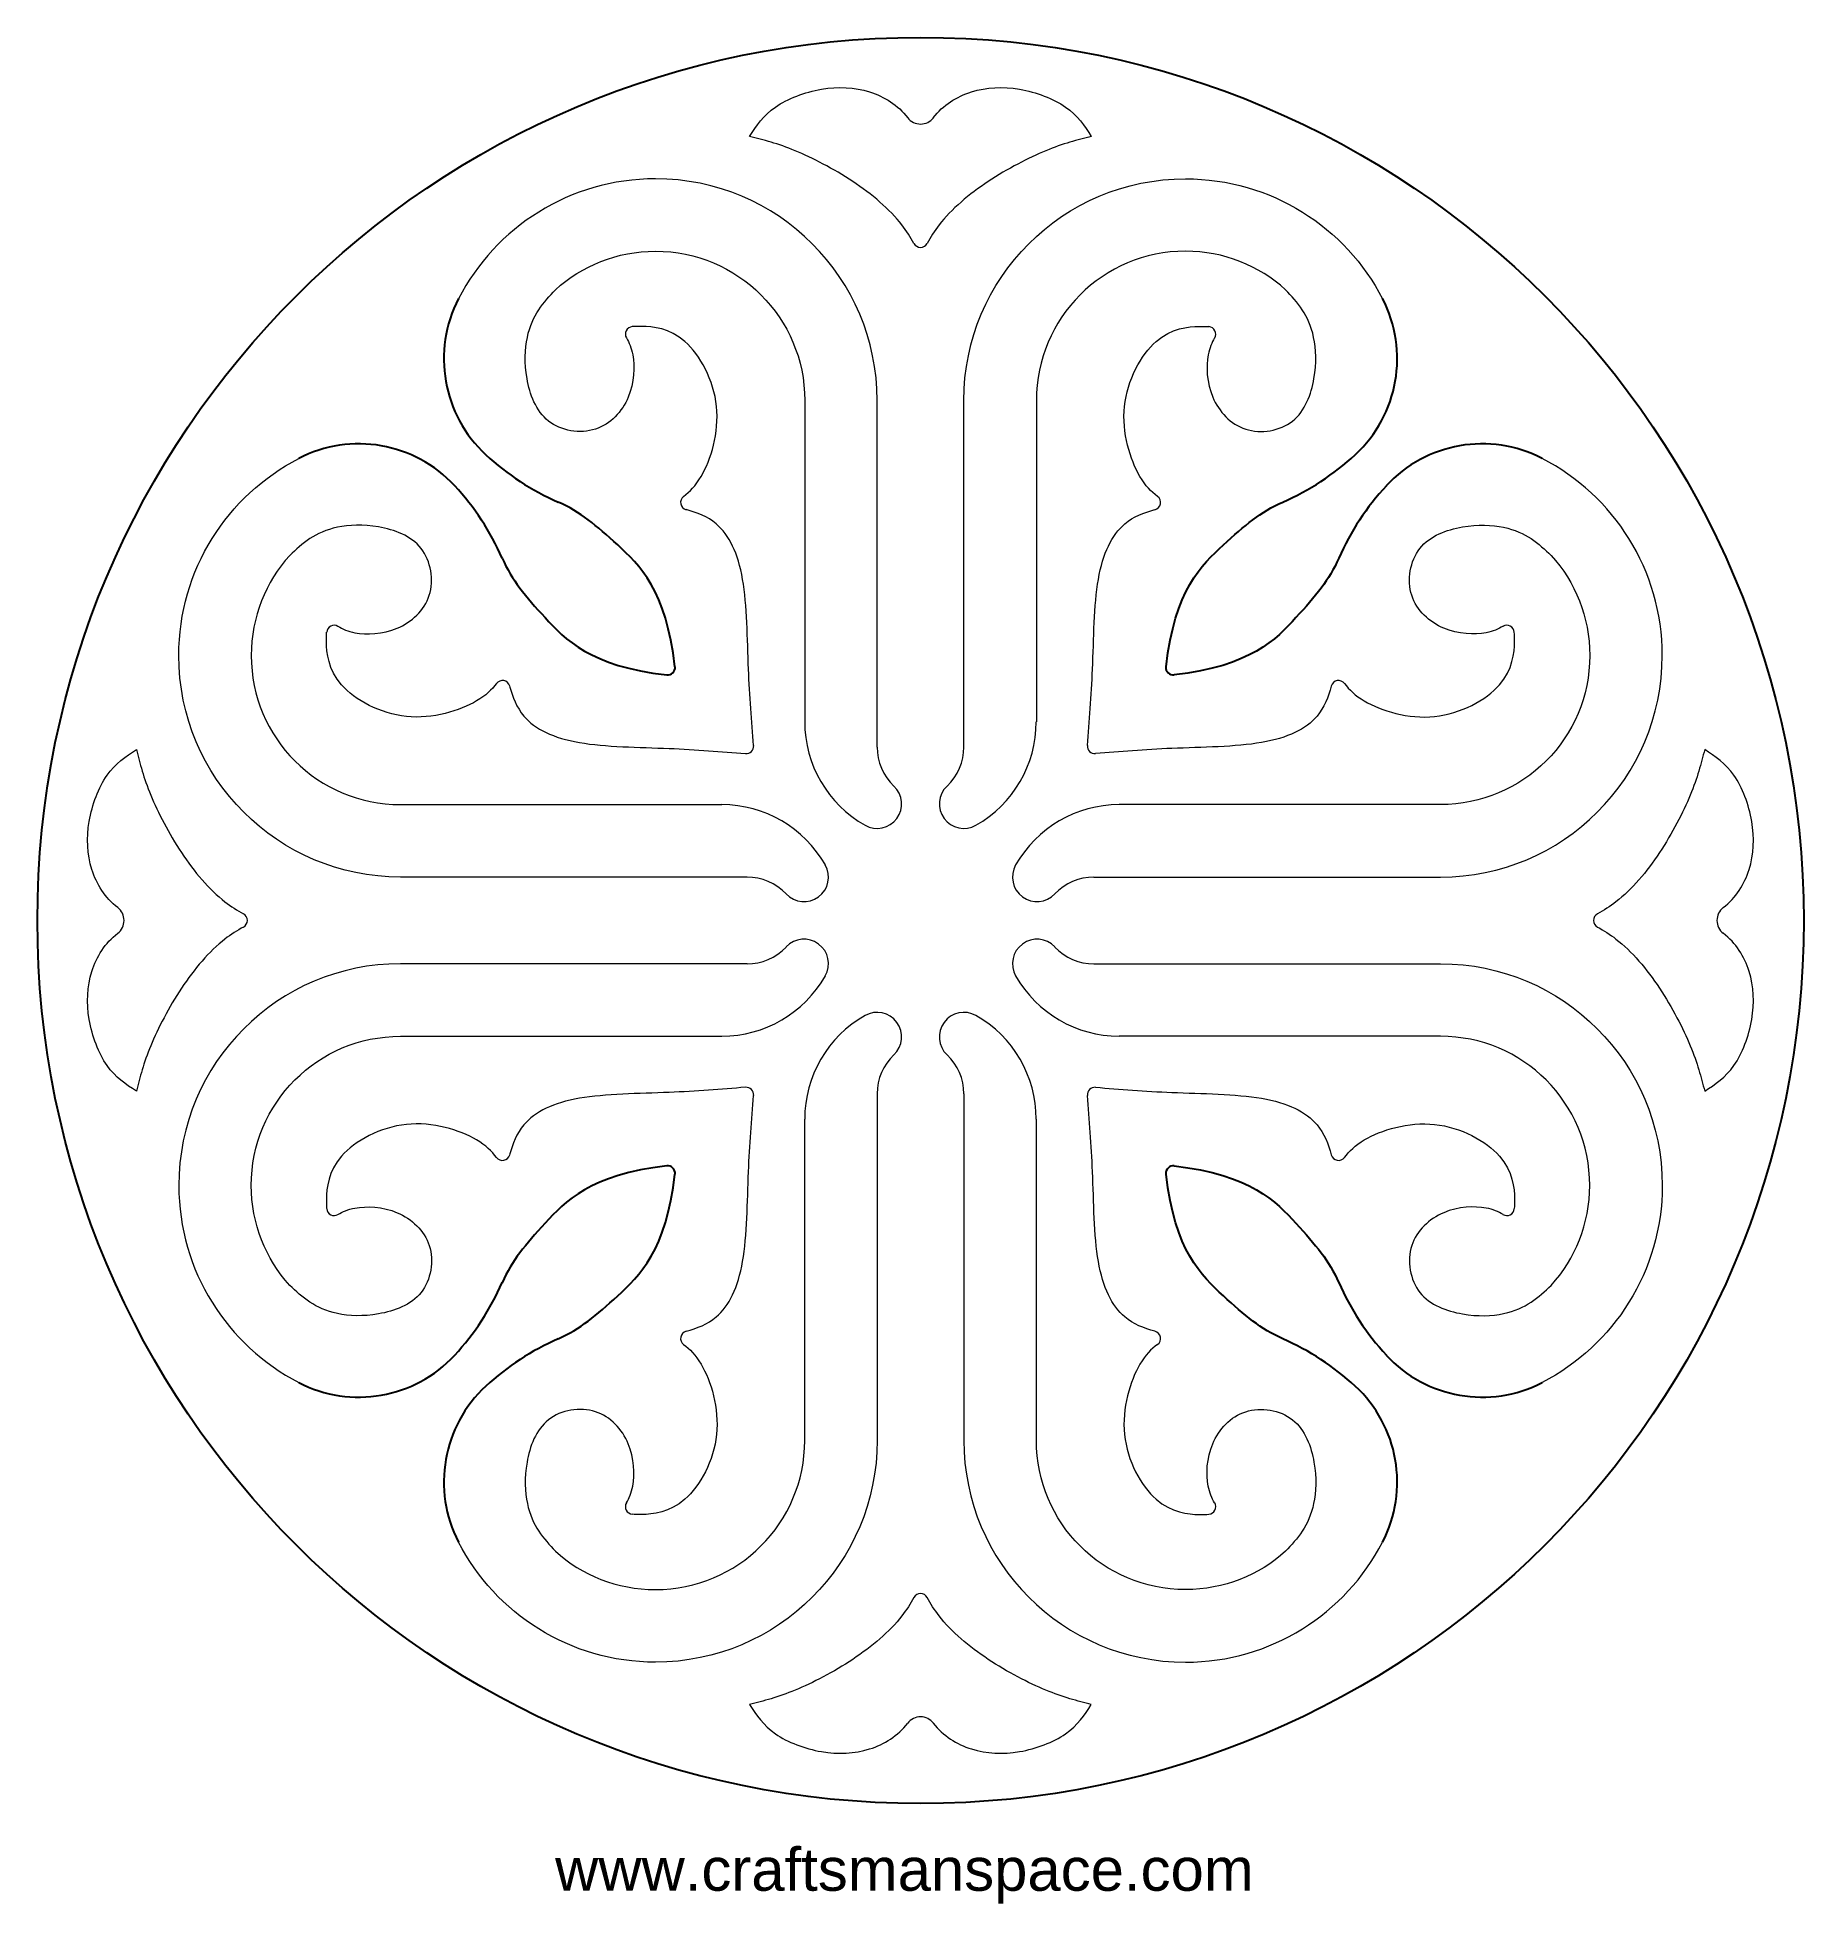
# Model space of a CAD drawing. Header units: millimetres. Extents: x -83 to 82, y 4 to 178.
import ezdxf

# ---------------------------------------------------------------- set-up
doc = ezdxf.new("R2010")
doc.units = ezdxf.units.MM
doc.header["$MEASUREMENT"] = 0
doc.layers.add('Default', color=5, linetype='Continuous')

msp = doc.modelspace()

# ---------------------------------------------------------------- linework, layer by layer
at = {"layer": 'Default', "lineweight": 20}
for p, q in [((-11.5, 143.83), (-11.5, 113.83)), ((10.12, 143.83), (10.12, 113.83)), ((-49.24, 106.09), (-19.24, 106.09)), ((47.85, 106.09), (17.85, 106.09)), ((-49.24, 84.47), (-19.24, 84.47)), ((47.85, 84.47), (17.85, 84.47)), ((-11.5, 46.74), (-11.5, 76.74)), ((10.12, 46.74), (10.12, 76.74))]:
    msp.add_line(p, q, dxfattribs=at)
at = {"layer": 'Default'}
msp.add_circle((-0.69, 95.28), 82.43, dxfattribs=at)
at = {"layer": 'Default', "lineweight": 20}
for centre, radius, start, end in [((-0.69, 171.12), 1.5, 217.1571, 322.8429), ((-0.69, 158.81), 0.7, 208.637, 331.363), ((-27.54, 150.01), 0.7, 94.5867, 210.6261), ((26.16, 150.01), 0.7, 329.3739, 85.4133), ((-22.39, 134.3), 0.7, 126.484, 255.1361), ((21.01, 134.3), 0.7, 284.8639, 53.516), ((-55.42, 122.13), 0.7, 59.3739, 175.4133), ((54.03, 122.13), 0.7, 4.5867, 120.6261), ((-39.71, 116.98), 0.7, 14.8639, 143.516), ((38.32, 116.98), 0.7, 36.484, 165.1361), ((-0.39, 113.83), 11.11, 180, 240.4502), ((-1, 113.83), 11.11, 299.5498, 0), ((-16.96, 111.55), 0.7, 265.1782, 4.8218), ((15.58, 111.55), 0.7, 175.1782, 274.8218), ((0.26, 111.47), 5, 180, 226.7245), ((-1.64, 111.47), 5, 313.2755, 0), ((-4.74, 106.16), 2.29, 240.4502, 46.7244), ((3.35, 106.16), 2.29, 133.2756, 299.5498), ((-19.24, 94.98), 11.11, 29.5498, 90), ((17.85, 94.98), 11.11, 90, 150.4502), ((-16.88, 94.33), 5, 43.2755, 90), ((-11.57, 99.33), 2.29, 223.2756, 29.5498), ((10.18, 99.33), 2.29, 150.4502, 316.7244), ((15.49, 94.33), 5, 90, 136.7245), ((-76.53, 95.28), 1.5, 307.1571, 52.8429), ((-64.22, 95.28), 0.7, 298.637, 61.363), ((62.83, 95.28), 0.7, 118.637, 241.363), ((75.14, 95.28), 1.5, 127.1571, 232.8429), ((-16.88, 96.23), 5, 270, 316.7245), ((-11.57, 91.24), 2.29, 330.4502, 136.7244), ((10.18, 91.24), 2.29, 43.2756, 209.5498), ((15.49, 96.23), 5, 223.2755, 270), ((-19.24, 95.59), 11.11, 270, 330.4502), ((17.85, 95.59), 11.11, 209.5498, 270), ((-0.39, 76.74), 11.11, 119.5498, 180), ((-4.74, 84.41), 2.29, 313.2756, 119.5498), ((3.35, 84.41), 2.29, 60.4502, 226.7244), ((-1, 76.74), 11.11, 0, 60.4502), ((0.26, 79.1), 5, 133.2755, 180), ((-1.64, 79.1), 5, 0, 46.7245), ((-16.96, 79.01), 0.7, 355.1782, 94.8218), ((15.58, 79.01), 0.7, 85.1782, 184.8218), ((-39.71, 73.58), 0.7, 216.484, 345.1361), ((38.32, 73.58), 0.7, 194.8639, 323.516), ((-55.42, 68.43), 0.7, 184.5867, 300.6261), ((54.03, 68.43), 0.7, 239.3739, 355.4133), ((-22.39, 56.26), 0.7, 104.8639, 233.516), ((21.01, 56.26), 0.7, 306.484, 75.1361), ((-27.54, 40.56), 0.7, 149.3739, 265.4133), ((26.16, 40.56), 0.7, 274.5867, 30.6261), ((-0.69, 31.76), 0.7, 28.637, 151.363), ((-0.69, 19.45), 1.5, 37.1571, 142.8429)]:
    msp.add_arc(centre, radius, start, end, dxfattribs=at)
at = {"layer": 'Default'}
for centre, radius, start, end in [((-32.97, 147.71), 12.21, 152.6415, 227.1824), ((31.59, 147.71), 12.21, 312.8176, 27.3585), ((-53.12, 127.56), 12.21, 42.8176, 117.3585), ((51.73, 127.56), 12.21, 62.6415, 137.1824), ((-24.77, 156.56), 24.27, 227.1824, 246.3553), ((23.38, 156.56), 24.27, 293.6447, 312.8176), ((-61.97, 119.36), 24.27, 23.6447, 42.8176), ((60.59, 119.36), 24.27, 137.1824, 156.3553), ((-24.3, 118.89), 0.7, 263.4909, 6.5091), ((22.91, 118.89), 0.7, 173.4909, 276.5091), ((-24.3, 71.68), 0.7, 353.4909, 96.5091), ((22.91, 71.68), 0.7, 83.4909, 186.5091), ((-61.97, 71.21), 24.27, 317.1824, 336.3553), ((60.59, 71.21), 24.27, 203.6447, 222.8176), ((-24.77, 34), 24.27, 113.6447, 132.8176), ((23.38, 34), 24.27, 47.1824, 66.3553), ((-53.12, 63), 12.21, 242.6415, 317.1824), ((51.73, 63), 12.21, 222.8176, 297.3585), ((-32.97, 42.86), 12.21, 132.8176, 207.3585), ((31.59, 42.86), 12.21, 332.6415, 47.1824)]:
    msp.add_arc(centre, radius, start, end, dxfattribs=at)
at = {"layer": 'Default', "lineweight": 20}
for points, knots in [([(-1.31, 158.47), (-1.63, 159.06), (-1.99, 159.64), (-2.43, 160.2), (-3.58, 161.69), (-5.23, 163.07), (-7.02, 164.26), (-8.82, 165.45), (-10.76, 166.46), (-12.39, 167.13), (-14.02, 167.8), (-15.33, 168.14), (-16.64, 168.47), (-16, 169.45), (-15.36, 170.42), (-14.24, 171.21), (-13.11, 172), (-11.5, 172.6), (-9.94, 172.87), (-8.38, 173.14), (-6.87, 173.07), (-5.44, 172.62), (-4.08, 172.18), (-2.79, 171.4), (-1.89, 170.21)], [-1.9375627, -1.9375627, -1.9375627, -1.9375627, -1.9, -1.9, -1.9, -1.8, -1.8, -1.8, -1.7, -1.7, -1.7, -1.6, -1.6, -1.6, -1.5, -1.5, -1.5, -1.4, -1.4, -1.4, -1.3, -1.3, -1.3, -1.2042242, -1.2042242, -1.2042242, -1.2042242]), ([(0.5, 170.21), (1.4, 171.4), (2.69, 172.18), (4.06, 172.62), (5.48, 173.07), (6.99, 173.14), (8.55, 172.87), (10.11, 172.6), (11.72, 172), (12.85, 171.21), (13.97, 170.42), (14.61, 169.45), (15.25, 168.47), (13.94, 168.14), (12.63, 167.8), (11, 167.13), (9.38, 166.46), (7.43, 165.45), (5.63, 164.26), (3.84, 163.07), (2.19, 161.69), (1.04, 160.2), (0.61, 159.64), (0.24, 159.06), (-0.08, 158.47)], [1.2042242, 1.2042242, 1.2042242, 1.2042242, 1.3, 1.3, 1.3, 1.4, 1.4, 1.4, 1.5, 1.5, 1.5, 1.6, 1.6, 1.6, 1.7, 1.7, 1.7, 1.8, 1.8, 1.8, 1.9, 1.9, 1.9, 1.9375627, 1.9375627, 1.9375627, 1.9375627]), ([(-4.74, 143.56), (-4.74, 143.65), (-4.74, 143.74), (-4.74, 143.83), (-4.74, 155.25), (-14, 164.51), (-33.43, 164.51), (-40.37, 159.97), (-43.81, 153.32)], [51.9351362, 51.9351362, 51.9351362, 51.9351362, 52.3351274, 52.3351274, 52.3351274, 52.5351303, 52.5351303, 52.6752254, 52.6752254, 52.6752254, 52.6752254]), ([(3.35, 143.56), (3.35, 143.65), (3.35, 143.74), (3.35, 143.83), (3.35, 155.25), (12.62, 164.51), (32.04, 164.51), (38.99, 159.97), (42.43, 153.32)], [51.9351362, 51.9351362, 51.9351362, 51.9351362, 52.3351274, 52.3351274, 52.3351274, 52.5351303, 52.5351303, 52.6752254, 52.6752254, 52.6752254, 52.6752254]), ([(-34.76, 154.16), (-32.29, 156.39), (-29.02, 157.75), (-25.43, 157.75), (-17.74, 157.75), (-11.5, 151.52), (-11.5, 143.83)], [26.967774, 26.967774, 26.967774, 26.967774, 27.634441, 27.634441, 27.634441, 27.967774, 27.967774, 27.967774, 27.967774]), ([(33.37, 154.16), (30.9, 156.39), (27.63, 157.75), (24.04, 157.75), (16.35, 157.75), (10.12, 151.52), (10.12, 143.83)], [26.967774, 26.967774, 26.967774, 26.967774, 27.634441, 27.634441, 27.634441, 27.967774, 27.967774, 27.967774, 27.967774]), ([(-28.15, 149.66), (-27.89, 149.22), (-27.67, 148.72), (-27.54, 148.08), (-27.34, 146.99), (-27.4, 145.48), (-27.97, 144.13), (-28.54, 142.78), (-29.62, 141.59), (-31.04, 141.14), (-32.47, 140.68), (-34.25, 140.97), (-35.42, 141.9), (-36.6, 142.83), (-37.17, 144.41), (-37.42, 145.86), (-37.68, 147.31), (-37.61, 148.64), (-37.39, 149.7), (-37.17, 150.77), (-36.79, 151.58), (-36.33, 152.28), (-35.86, 152.98), (-35.31, 153.57), (-34.76, 154.16)], [26.4906822, 26.4906822, 26.4906822, 26.4906822, 26.5233296, 26.5233296, 26.5233296, 26.5788852, 26.5788852, 26.5788852, 26.6344407, 26.6344407, 26.6344407, 26.6899963, 26.6899963, 26.6899963, 26.7455518, 26.7455518, 26.7455518, 26.8011074, 26.8011074, 26.8011074, 26.8566629, 26.8566629, 26.8566629, 26.9677741, 26.9677741, 26.9677741, 26.9677741]), ([(26.76, 149.66), (26.5, 149.22), (26.28, 148.72), (26.16, 148.08), (25.95, 146.99), (26.01, 145.48), (26.58, 144.13), (27.16, 142.78), (28.23, 141.59), (29.66, 141.14), (31.08, 140.68), (32.86, 140.97), (34.04, 141.9), (35.21, 142.83), (35.78, 144.41), (36.03, 145.86), (36.29, 147.31), (36.23, 148.64), (36, 149.7), (35.78, 150.77), (35.4, 151.58), (34.94, 152.28), (34.48, 152.98), (33.92, 153.57), (33.37, 154.16)], [26.4906822, 26.4906822, 26.4906822, 26.4906822, 26.5233296, 26.5233296, 26.5233296, 26.5788852, 26.5788852, 26.5788852, 26.6344407, 26.6344407, 26.6344407, 26.6899963, 26.6899963, 26.6899963, 26.7455518, 26.7455518, 26.7455518, 26.8011074, 26.8011074, 26.8011074, 26.8566629, 26.8566629, 26.8566629, 26.9677741, 26.9677741, 26.9677741, 26.9677741]), ([(-22.81, 134.87), (-22.24, 135.29), (-21.68, 135.85), (-21.18, 136.71), (-20.25, 138.27), (-19.48, 140.82), (-19.73, 143.27), (-19.99, 145.72), (-21.26, 148.07), (-22.69, 149.32), (-24.11, 150.57), (-25.69, 150.72), (-26.72, 150.73), (-27.07, 150.74), (-27.35, 150.73), (-27.6, 150.71)], [26.2150271, 26.2150271, 26.2150271, 26.2150271, 26.2455518, 26.2455518, 26.2455518, 26.3011074, 26.3011074, 26.3011074, 26.3566629, 26.3566629, 26.3566629, 26.4122185, 26.4122185, 26.4122185, 26.4308894, 26.4308894, 26.4308894, 26.4308894]), ([(21.42, 134.87), (20.85, 135.29), (20.3, 135.85), (19.79, 136.71), (18.87, 138.27), (18.09, 140.82), (18.35, 143.27), (18.6, 145.72), (19.87, 148.07), (21.3, 149.32), (22.73, 150.57), (24.3, 150.72), (25.33, 150.73), (25.68, 150.74), (25.97, 150.73), (26.21, 150.71)], [26.2150271, 26.2150271, 26.2150271, 26.2150271, 26.2455518, 26.2455518, 26.2455518, 26.3011074, 26.3011074, 26.3011074, 26.3566629, 26.3566629, 26.3566629, 26.4122185, 26.4122185, 26.4122185, 26.4308894, 26.4308894, 26.4308894, 26.4308894]), ([(-48.97, 99.33), (-49.06, 99.33), (-49.15, 99.33), (-49.24, 99.33), (-60.66, 99.33), (-69.92, 108.59), (-69.92, 128.02), (-65.38, 134.96), (-58.73, 138.4)], [51.9351362, 51.9351362, 51.9351362, 51.9351362, 52.3351274, 52.3351274, 52.3351274, 52.5351303, 52.5351303, 52.6752254, 52.6752254, 52.6752254, 52.6752254]), ([(47.58, 99.33), (47.67, 99.33), (47.76, 99.33), (47.85, 99.33), (59.27, 99.33), (68.54, 108.59), (68.54, 128.02), (63.99, 134.96), (57.34, 138.4)], [51.9351362, 51.9351362, 51.9351362, 51.9351362, 52.3351274, 52.3351274, 52.3351274, 52.5351303, 52.5351303, 52.6752254, 52.6752254, 52.6752254, 52.6752254]), ([(-16.27, 111.61), (-16.46, 113.89), (-16.64, 116.2), (-16.75, 118.74), (-16.86, 121.57), (-16.88, 124.69), (-17.3, 127.12), (-17.72, 129.54), (-18.54, 131.27), (-19.77, 132.3), (-20.57, 132.98), (-21.54, 133.35), (-22.57, 133.63)], [25.9735799, 25.9735799, 25.9735799, 25.9735799, 26.0233296, 26.0233296, 26.0233296, 26.0788852, 26.0788852, 26.0788852, 26.1344407, 26.1344407, 26.1344407, 26.1707552, 26.1707552, 26.1707552, 26.1707552]), ([(14.88, 111.61), (15.07, 113.89), (15.26, 116.2), (15.36, 118.74), (15.48, 121.57), (15.49, 124.69), (15.91, 127.12), (16.33, 129.54), (17.15, 131.27), (18.38, 132.3), (19.18, 132.98), (20.15, 133.35), (21.19, 133.63)], [25.9735799, 25.9735799, 25.9735799, 25.9735799, 26.0233296, 26.0233296, 26.0233296, 26.0788852, 26.0788852, 26.0788852, 26.1344407, 26.1344407, 26.1344407, 26.1707552, 26.1707552, 26.1707552, 26.1707552]), ([(-55.07, 122.74), (-54.63, 122.48), (-54.13, 122.26), (-53.49, 122.13), (-52.4, 121.92), (-50.89, 121.99), (-49.54, 122.56), (-48.19, 123.13), (-47, 124.21), (-46.55, 125.63), (-46.09, 127.06), (-46.38, 128.84), (-47.31, 130.01), (-48.24, 131.19), (-49.82, 131.76), (-51.27, 132.01), (-52.72, 132.27), (-54.05, 132.2), (-55.11, 131.98), (-56.18, 131.76), (-56.99, 131.38), (-57.69, 130.92), (-58.39, 130.45), (-58.98, 129.9), (-59.57, 129.35)], [26.4906822, 26.4906822, 26.4906822, 26.4906822, 26.5233296, 26.5233296, 26.5233296, 26.5788852, 26.5788852, 26.5788852, 26.6344407, 26.6344407, 26.6344407, 26.6899963, 26.6899963, 26.6899963, 26.7455518, 26.7455518, 26.7455518, 26.8011074, 26.8011074, 26.8011074, 26.8566629, 26.8566629, 26.8566629, 26.9677741, 26.9677741, 26.9677741, 26.9677741]), ([(53.68, 122.74), (53.24, 122.48), (52.75, 122.26), (52.1, 122.13), (51.01, 121.92), (49.5, 121.99), (48.15, 122.56), (46.8, 123.13), (45.61, 124.21), (45.16, 125.63), (44.7, 127.06), (44.99, 128.84), (45.92, 130.01), (46.85, 131.19), (48.43, 131.76), (49.88, 132.01), (51.33, 132.27), (52.66, 132.2), (53.73, 131.98), (54.79, 131.76), (55.6, 131.38), (56.3, 130.92), (57, 130.45), (57.59, 129.9), (58.18, 129.35)], [26.4906822, 26.4906822, 26.4906822, 26.4906822, 26.5233296, 26.5233296, 26.5233296, 26.5788852, 26.5788852, 26.5788852, 26.6344407, 26.6344407, 26.6344407, 26.6899963, 26.6899963, 26.6899963, 26.7455518, 26.7455518, 26.7455518, 26.8011074, 26.8011074, 26.8011074, 26.8566629, 26.8566629, 26.8566629, 26.9677741, 26.9677741, 26.9677741, 26.9677741]), ([(-59.57, 129.35), (-61.8, 126.88), (-63.16, 123.61), (-63.16, 120.02), (-63.16, 112.33), (-56.93, 106.09), (-49.24, 106.09)], [26.967774, 26.967774, 26.967774, 26.967774, 27.634441, 27.634441, 27.634441, 27.967774, 27.967774, 27.967774, 27.967774]), ([(58.18, 129.35), (60.42, 126.88), (61.77, 123.61), (61.77, 120.02), (61.77, 112.33), (55.54, 106.09), (47.85, 106.09)], [26.967774, 26.967774, 26.967774, 26.967774, 27.634441, 27.634441, 27.634441, 27.967774, 27.967774, 27.967774, 27.967774]), ([(-40.28, 117.4), (-40.7, 116.83), (-41.26, 116.27), (-42.12, 115.77), (-43.68, 114.84), (-46.23, 114.07), (-48.68, 114.32), (-51.13, 114.58), (-53.48, 115.85), (-54.73, 117.28), (-55.98, 118.7), (-56.13, 120.28), (-56.14, 121.31), (-56.15, 121.66), (-56.14, 121.94), (-56.12, 122.19)], [26.2150271, 26.2150271, 26.2150271, 26.2150271, 26.2455518, 26.2455518, 26.2455518, 26.3011074, 26.3011074, 26.3011074, 26.3566629, 26.3566629, 26.3566629, 26.4122185, 26.4122185, 26.4122185, 26.4308894, 26.4308894, 26.4308894, 26.4308894]), ([(38.89, 117.4), (39.31, 116.83), (39.87, 116.27), (40.73, 115.77), (42.29, 114.84), (44.84, 114.07), (47.29, 114.32), (49.74, 114.58), (52.09, 115.85), (53.34, 117.28), (54.59, 118.7), (54.74, 120.28), (54.76, 121.31), (54.76, 121.66), (54.75, 121.94), (54.73, 122.19)], [26.2150271, 26.2150271, 26.2150271, 26.2150271, 26.2455518, 26.2455518, 26.2455518, 26.3011074, 26.3011074, 26.3011074, 26.3566629, 26.3566629, 26.3566629, 26.4122185, 26.4122185, 26.4122185, 26.4308894, 26.4308894, 26.4308894, 26.4308894]), ([(-39.04, 117.16), (-38.76, 116.13), (-38.39, 115.16), (-37.71, 114.36), (-36.68, 113.13), (-34.95, 112.31), (-32.53, 111.89), (-30.1, 111.47), (-26.98, 111.45), (-24.15, 111.34), (-21.61, 111.23), (-19.3, 111.05), (-17.02, 110.86)], [-26.1707552, -26.1707552, -26.1707552, -26.1707552, -26.1344407, -26.1344407, -26.1344407, -26.0788852, -26.0788852, -26.0788852, -26.0233296, -26.0233296, -26.0233296, -25.9735799, -25.9735799, -25.9735799, -25.9735799]), ([(37.65, 117.16), (37.37, 116.13), (37, 115.16), (36.32, 114.36), (35.29, 113.13), (33.56, 112.31), (31.14, 111.89), (28.71, 111.47), (25.59, 111.45), (22.76, 111.34), (20.22, 111.23), (17.92, 111.05), (15.64, 110.86)], [-26.1707552, -26.1707552, -26.1707552, -26.1707552, -26.1344407, -26.1344407, -26.1344407, -26.0788852, -26.0788852, -26.0788852, -26.0233296, -26.0233296, -26.0233296, -25.9735799, -25.9735799, -25.9735799, -25.9735799]), ([(-75.62, 96.48), (-76.81, 97.38), (-77.59, 98.67), (-78.03, 100.03), (-78.48, 101.46), (-78.55, 102.97), (-78.28, 104.53), (-78.01, 106.09), (-77.41, 107.7), (-76.62, 108.83), (-75.83, 109.95), (-74.86, 110.59), (-73.88, 111.23), (-73.55, 109.92), (-73.21, 108.61), (-72.54, 106.98), (-71.87, 105.35), (-70.86, 103.41), (-69.67, 101.61), (-68.48, 99.82), (-67.1, 98.17), (-65.61, 97.02), (-65.05, 96.58), (-64.47, 96.22), (-63.88, 95.9)], [1.2042242, 1.2042242, 1.2042242, 1.2042242, 1.3, 1.3, 1.3, 1.4, 1.4, 1.4, 1.5, 1.5, 1.5, 1.6, 1.6, 1.6, 1.7, 1.7, 1.7, 1.8, 1.8, 1.8, 1.9, 1.9, 1.9, 1.9375627, 1.9375627, 1.9375627, 1.9375627]), ([(74.23, 96.48), (75.42, 97.38), (76.21, 98.67), (76.64, 100.03), (77.09, 101.46), (77.16, 102.97), (76.89, 104.53), (76.62, 106.09), (76.02, 107.7), (75.23, 108.83), (74.44, 109.95), (73.47, 110.59), (72.5, 111.23), (72.16, 109.92), (71.82, 108.61), (71.15, 106.98), (70.48, 105.35), (69.47, 103.41), (68.28, 101.61), (67.09, 99.82), (65.72, 98.17), (64.22, 97.02), (63.66, 96.58), (63.08, 96.22), (62.5, 95.9)], [1.2042242, 1.2042242, 1.2042242, 1.2042242, 1.3, 1.3, 1.3, 1.4, 1.4, 1.4, 1.5, 1.5, 1.5, 1.6, 1.6, 1.6, 1.7, 1.7, 1.7, 1.8, 1.8, 1.8, 1.9, 1.9, 1.9, 1.9375627, 1.9375627, 1.9375627, 1.9375627]), ([(-63.88, 94.67), (-64.47, 94.35), (-65.05, 93.98), (-65.61, 93.55), (-67.1, 92.4), (-68.48, 90.75), (-69.67, 88.96), (-70.86, 87.16), (-71.87, 85.21), (-72.54, 83.59), (-73.21, 81.96), (-73.55, 80.65), (-73.88, 79.34), (-74.86, 79.98), (-75.83, 80.62), (-76.62, 81.74), (-77.41, 82.87), (-78.01, 84.48), (-78.28, 86.04), (-78.55, 87.6), (-78.48, 89.11), (-78.03, 90.53), (-77.59, 91.9), (-76.81, 93.19), (-75.62, 94.09)], [-1.9375627, -1.9375627, -1.9375627, -1.9375627, -1.9, -1.9, -1.9, -1.8, -1.8, -1.8, -1.7, -1.7, -1.7, -1.6, -1.6, -1.6, -1.5, -1.5, -1.5, -1.4, -1.4, -1.4, -1.3, -1.3, -1.3, -1.2042242, -1.2042242, -1.2042242, -1.2042242]), ([(62.5, 94.67), (63.08, 94.35), (63.66, 93.98), (64.22, 93.55), (65.72, 92.4), (67.09, 90.75), (68.28, 88.96), (69.47, 87.16), (70.48, 85.21), (71.15, 83.59), (71.82, 81.96), (72.16, 80.65), (72.5, 79.34), (73.47, 79.98), (74.44, 80.62), (75.23, 81.74), (76.02, 82.87), (76.62, 84.48), (76.89, 86.04), (77.16, 87.6), (77.09, 89.11), (76.64, 90.53), (76.21, 91.9), (75.42, 93.19), (74.23, 94.09)], [-1.9375627, -1.9375627, -1.9375627, -1.9375627, -1.9, -1.9, -1.9, -1.8, -1.8, -1.8, -1.7, -1.7, -1.7, -1.6, -1.6, -1.6, -1.5, -1.5, -1.5, -1.4, -1.4, -1.4, -1.3, -1.3, -1.3, -1.2042242, -1.2042242, -1.2042242, -1.2042242]), ([(-48.97, 91.24), (-49.06, 91.24), (-49.15, 91.24), (-49.24, 91.24), (-60.66, 91.24), (-69.92, 81.97), (-69.92, 62.55), (-65.38, 55.6), (-58.73, 52.16)], [51.9351362, 51.9351362, 51.9351362, 51.9351362, 52.3351274, 52.3351274, 52.3351274, 52.5351303, 52.5351303, 52.6752254, 52.6752254, 52.6752254, 52.6752254]), ([(47.58, 91.24), (47.67, 91.24), (47.76, 91.24), (47.85, 91.24), (59.27, 91.24), (68.54, 81.97), (68.54, 62.55), (63.99, 55.6), (57.34, 52.16)], [51.9351362, 51.9351362, 51.9351362, 51.9351362, 52.3351274, 52.3351274, 52.3351274, 52.5351303, 52.5351303, 52.6752254, 52.6752254, 52.6752254, 52.6752254]), ([(-59.57, 61.22), (-61.8, 63.69), (-63.16, 66.96), (-63.16, 70.55), (-63.16, 78.24), (-56.93, 84.47), (-49.24, 84.47)], [26.967774, 26.967774, 26.967774, 26.967774, 27.634441, 27.634441, 27.634441, 27.967774, 27.967774, 27.967774, 27.967774]), ([(58.18, 61.22), (60.42, 63.69), (61.77, 66.96), (61.77, 70.55), (61.77, 78.24), (55.54, 84.47), (47.85, 84.47)], [26.967774, 26.967774, 26.967774, 26.967774, 27.634441, 27.634441, 27.634441, 27.967774, 27.967774, 27.967774, 27.967774]), ([(-17.02, 79.71), (-19.3, 79.52), (-21.61, 79.33), (-24.15, 79.23), (-26.98, 79.11), (-30.1, 79.1), (-32.53, 78.68), (-34.95, 78.26), (-36.68, 77.44), (-37.71, 76.21), (-38.39, 75.41), (-38.76, 74.44), (-39.04, 73.4)], [25.9735799, 25.9735799, 25.9735799, 25.9735799, 26.0233296, 26.0233296, 26.0233296, 26.0788852, 26.0788852, 26.0788852, 26.1344407, 26.1344407, 26.1344407, 26.1707552, 26.1707552, 26.1707552, 26.1707552]), ([(-22.57, 56.94), (-21.54, 57.22), (-20.57, 57.59), (-19.77, 58.27), (-18.54, 59.3), (-17.72, 61.03), (-17.3, 63.45), (-16.88, 65.88), (-16.86, 69), (-16.75, 71.83), (-16.64, 74.37), (-16.46, 76.67), (-16.27, 78.95)], [-26.1707552, -26.1707552, -26.1707552, -26.1707552, -26.1344407, -26.1344407, -26.1344407, -26.0788852, -26.0788852, -26.0788852, -26.0233296, -26.0233296, -26.0233296, -25.9735799, -25.9735799, -25.9735799, -25.9735799]), ([(21.19, 56.94), (20.15, 57.22), (19.18, 57.59), (18.38, 58.27), (17.15, 59.3), (16.33, 61.03), (15.91, 63.45), (15.49, 65.88), (15.48, 69), (15.36, 71.83), (15.26, 74.37), (15.07, 76.67), (14.88, 78.95)], [-26.1707552, -26.1707552, -26.1707552, -26.1707552, -26.1344407, -26.1344407, -26.1344407, -26.0788852, -26.0788852, -26.0788852, -26.0233296, -26.0233296, -26.0233296, -25.9735799, -25.9735799, -25.9735799, -25.9735799]), ([(15.64, 79.71), (17.92, 79.52), (20.22, 79.33), (22.76, 79.23), (25.59, 79.11), (28.71, 79.1), (31.14, 78.68), (33.56, 78.26), (35.29, 77.44), (36.32, 76.21), (37, 75.41), (37.37, 74.44), (37.65, 73.4)], [25.9735799, 25.9735799, 25.9735799, 25.9735799, 26.0233296, 26.0233296, 26.0233296, 26.0788852, 26.0788852, 26.0788852, 26.1344407, 26.1344407, 26.1344407, 26.1707552, 26.1707552, 26.1707552, 26.1707552]), ([(-40.28, 73.17), (-40.7, 73.74), (-41.26, 74.29), (-42.12, 74.8), (-43.68, 75.72), (-46.23, 76.5), (-48.68, 76.24), (-51.13, 75.99), (-53.48, 74.72), (-54.73, 73.29), (-55.98, 71.86), (-56.13, 70.29), (-56.14, 69.26), (-56.15, 68.91), (-56.14, 68.62), (-56.12, 68.38)], [26.2150271, 26.2150271, 26.2150271, 26.2150271, 26.2455518, 26.2455518, 26.2455518, 26.3011074, 26.3011074, 26.3011074, 26.3566629, 26.3566629, 26.3566629, 26.4122185, 26.4122185, 26.4122185, 26.4308894, 26.4308894, 26.4308894, 26.4308894]), ([(38.89, 73.17), (39.31, 73.74), (39.87, 74.29), (40.73, 74.8), (42.29, 75.72), (44.84, 76.5), (47.29, 76.24), (49.74, 75.99), (52.09, 74.72), (53.34, 73.29), (54.59, 71.86), (54.74, 70.29), (54.76, 69.26), (54.76, 68.91), (54.75, 68.62), (54.73, 68.38)], [26.2150271, 26.2150271, 26.2150271, 26.2150271, 26.2455518, 26.2455518, 26.2455518, 26.3011074, 26.3011074, 26.3011074, 26.3566629, 26.3566629, 26.3566629, 26.4122185, 26.4122185, 26.4122185, 26.4308894, 26.4308894, 26.4308894, 26.4308894]), ([(-55.07, 67.83), (-54.63, 68.09), (-54.13, 68.31), (-53.49, 68.43), (-52.4, 68.64), (-50.89, 68.58), (-49.54, 68), (-48.19, 67.43), (-47, 66.36), (-46.55, 64.93), (-46.09, 63.51), (-46.38, 61.73), (-47.31, 60.55), (-48.24, 59.38), (-49.82, 58.81), (-51.27, 58.56), (-52.72, 58.3), (-54.05, 58.36), (-55.11, 58.59), (-56.18, 58.81), (-56.99, 59.19), (-57.69, 59.65), (-58.39, 60.11), (-58.98, 60.67), (-59.57, 61.22)], [26.4906822, 26.4906822, 26.4906822, 26.4906822, 26.5233296, 26.5233296, 26.5233296, 26.5788852, 26.5788852, 26.5788852, 26.6344407, 26.6344407, 26.6344407, 26.6899963, 26.6899963, 26.6899963, 26.7455518, 26.7455518, 26.7455518, 26.8011074, 26.8011074, 26.8011074, 26.8566629, 26.8566629, 26.8566629, 26.9677741, 26.9677741, 26.9677741, 26.9677741]), ([(53.68, 67.83), (53.24, 68.09), (52.75, 68.31), (52.1, 68.43), (51.01, 68.64), (49.5, 68.58), (48.15, 68), (46.8, 67.43), (45.61, 66.36), (45.16, 64.93), (44.7, 63.51), (44.99, 61.73), (45.92, 60.55), (46.85, 59.38), (48.43, 58.81), (49.88, 58.56), (51.33, 58.3), (52.66, 58.36), (53.73, 58.59), (54.79, 58.81), (55.6, 59.19), (56.3, 59.65), (57, 60.11), (57.59, 60.67), (58.18, 61.22)], [26.4906822, 26.4906822, 26.4906822, 26.4906822, 26.5233296, 26.5233296, 26.5233296, 26.5788852, 26.5788852, 26.5788852, 26.6344407, 26.6344407, 26.6344407, 26.6899963, 26.6899963, 26.6899963, 26.7455518, 26.7455518, 26.7455518, 26.8011074, 26.8011074, 26.8011074, 26.8566629, 26.8566629, 26.8566629, 26.9677741, 26.9677741, 26.9677741, 26.9677741]), ([(-22.81, 55.7), (-22.24, 55.28), (-21.68, 54.72), (-21.18, 53.86), (-20.25, 52.3), (-19.48, 49.75), (-19.73, 47.3), (-19.99, 44.85), (-21.26, 42.5), (-22.69, 41.25), (-24.11, 40), (-25.69, 39.85), (-26.72, 39.83), (-27.07, 39.83), (-27.35, 39.84), (-27.6, 39.86)], [26.2150271, 26.2150271, 26.2150271, 26.2150271, 26.2455518, 26.2455518, 26.2455518, 26.3011074, 26.3011074, 26.3011074, 26.3566629, 26.3566629, 26.3566629, 26.4122185, 26.4122185, 26.4122185, 26.4308894, 26.4308894, 26.4308894, 26.4308894]), ([(21.42, 55.7), (20.85, 55.28), (20.3, 54.72), (19.79, 53.86), (18.87, 52.3), (18.09, 49.75), (18.35, 47.3), (18.6, 44.85), (19.87, 42.5), (21.3, 41.25), (22.73, 40), (24.3, 39.85), (25.33, 39.83), (25.68, 39.83), (25.97, 39.84), (26.21, 39.86)], [26.2150271, 26.2150271, 26.2150271, 26.2150271, 26.2455518, 26.2455518, 26.2455518, 26.3011074, 26.3011074, 26.3011074, 26.3566629, 26.3566629, 26.3566629, 26.4122185, 26.4122185, 26.4122185, 26.4308894, 26.4308894, 26.4308894, 26.4308894]), ([(-28.15, 40.91), (-27.89, 41.35), (-27.67, 41.84), (-27.54, 42.49), (-27.34, 43.58), (-27.4, 45.09), (-27.97, 46.44), (-28.54, 47.79), (-29.62, 48.98), (-31.04, 49.43), (-32.47, 49.89), (-34.25, 49.6), (-35.42, 48.67), (-36.6, 47.74), (-37.17, 46.16), (-37.42, 44.71), (-37.68, 43.26), (-37.61, 41.93), (-37.39, 40.86), (-37.17, 39.8), (-36.79, 38.99), (-36.33, 38.29), (-35.86, 37.59), (-35.31, 37), (-34.76, 36.4)], [26.4906822, 26.4906822, 26.4906822, 26.4906822, 26.5233296, 26.5233296, 26.5233296, 26.5788852, 26.5788852, 26.5788852, 26.6344407, 26.6344407, 26.6344407, 26.6899963, 26.6899963, 26.6899963, 26.7455518, 26.7455518, 26.7455518, 26.8011074, 26.8011074, 26.8011074, 26.8566629, 26.8566629, 26.8566629, 26.9677741, 26.9677741, 26.9677741, 26.9677741]), ([(26.76, 40.91), (26.5, 41.35), (26.28, 41.84), (26.16, 42.49), (25.95, 43.58), (26.01, 45.09), (26.58, 46.44), (27.16, 47.79), (28.23, 48.98), (29.66, 49.43), (31.08, 49.89), (32.86, 49.6), (34.04, 48.67), (35.21, 47.74), (35.78, 46.16), (36.03, 44.71), (36.29, 43.26), (36.23, 41.93), (36, 40.86), (35.78, 39.8), (35.4, 38.99), (34.94, 38.29), (34.48, 37.59), (33.92, 37), (33.37, 36.4)], [26.4906822, 26.4906822, 26.4906822, 26.4906822, 26.5233296, 26.5233296, 26.5233296, 26.5788852, 26.5788852, 26.5788852, 26.6344407, 26.6344407, 26.6344407, 26.6899963, 26.6899963, 26.6899963, 26.7455518, 26.7455518, 26.7455518, 26.8011074, 26.8011074, 26.8011074, 26.8566629, 26.8566629, 26.8566629, 26.9677741, 26.9677741, 26.9677741, 26.9677741]), ([(-4.74, 47.01), (-4.74, 46.92), (-4.74, 46.83), (-4.74, 46.74), (-4.74, 35.32), (-14, 26.05), (-33.43, 26.05), (-40.37, 30.6), (-43.81, 37.25)], [51.9351362, 51.9351362, 51.9351362, 51.9351362, 52.3351274, 52.3351274, 52.3351274, 52.5351303, 52.5351303, 52.6752254, 52.6752254, 52.6752254, 52.6752254]), ([(-34.76, 36.4), (-32.29, 34.17), (-29.02, 32.82), (-25.43, 32.82), (-17.74, 32.82), (-11.5, 39.05), (-11.5, 46.74)], [26.967774, 26.967774, 26.967774, 26.967774, 27.634441, 27.634441, 27.634441, 27.967774, 27.967774, 27.967774, 27.967774]), ([(3.35, 47.01), (3.35, 46.92), (3.35, 46.83), (3.35, 46.74), (3.35, 35.32), (12.62, 26.05), (32.04, 26.05), (38.99, 30.6), (42.43, 37.25)], [51.9351362, 51.9351362, 51.9351362, 51.9351362, 52.3351274, 52.3351274, 52.3351274, 52.5351303, 52.5351303, 52.6752254, 52.6752254, 52.6752254, 52.6752254]), ([(33.37, 36.4), (30.9, 34.17), (27.63, 32.82), (24.04, 32.82), (16.35, 32.82), (10.12, 39.05), (10.12, 46.74)], [26.967774, 26.967774, 26.967774, 26.967774, 27.634441, 27.634441, 27.634441, 27.967774, 27.967774, 27.967774, 27.967774]), ([(-1.31, 32.09), (-1.63, 31.51), (-1.99, 30.93), (-2.43, 30.37), (-3.58, 28.87), (-5.23, 27.5), (-7.02, 26.31), (-8.82, 25.12), (-10.76, 24.11), (-12.39, 23.44), (-14.02, 22.77), (-15.33, 22.43), (-16.64, 22.09), (-16, 21.12), (-15.36, 20.15), (-14.24, 19.36), (-13.11, 18.57), (-11.5, 17.97), (-9.94, 17.7), (-8.38, 17.43), (-6.87, 17.5), (-5.44, 17.95), (-4.08, 18.38), (-2.79, 19.17), (-1.89, 20.36)], [-1.9375627, -1.9375627, -1.9375627, -1.9375627, -1.9, -1.9, -1.9, -1.8, -1.8, -1.8, -1.7, -1.7, -1.7, -1.6, -1.6, -1.6, -1.5, -1.5, -1.5, -1.4, -1.4, -1.4, -1.3, -1.3, -1.3, -1.2042242, -1.2042242, -1.2042242, -1.2042242]), ([(0.5, 20.36), (1.4, 19.17), (2.69, 18.38), (4.06, 17.95), (5.48, 17.5), (6.99, 17.43), (8.55, 17.7), (10.11, 17.97), (11.72, 18.57), (12.85, 19.36), (13.97, 20.15), (14.61, 21.12), (15.25, 22.09), (13.94, 22.43), (12.63, 22.77), (11, 23.44), (9.38, 24.11), (7.43, 25.12), (5.63, 26.31), (3.84, 27.5), (2.19, 28.87), (1.04, 30.37), (0.61, 30.93), (0.24, 31.51), (-0.08, 32.09)], [1.2042242, 1.2042242, 1.2042242, 1.2042242, 1.3, 1.3, 1.3, 1.4, 1.4, 1.4, 1.5, 1.5, 1.5, 1.6, 1.6, 1.6, 1.7, 1.7, 1.7, 1.8, 1.8, 1.8, 1.9, 1.9, 1.9, 1.9375627, 1.9375627, 1.9375627, 1.9375627])]:
    msp.add_open_spline(points, degree=3, knots=knots, dxfattribs=at)
for points in [[(-4.74, 111.47), (-4.74, 124.56), (-4.74, 143.56), (-4.74, 143.56)], [(3.35, 111.47), (3.35, 124.56), (3.35, 143.56), (3.35, 143.56)], [(-16.88, 99.33), (-29.97, 99.33), (-48.97, 99.33), (-48.97, 99.33)], [(15.49, 99.33), (28.58, 99.33), (47.58, 99.33), (47.58, 99.33)], [(-16.88, 91.24), (-29.97, 91.24), (-48.97, 91.24), (-48.97, 91.24)], [(15.49, 91.24), (28.58, 91.24), (47.58, 91.24), (47.58, 91.24)], [(-4.74, 79.1), (-4.74, 66.01), (-4.74, 47.01), (-4.74, 47.01)], [(3.35, 79.1), (3.35, 66.01), (3.35, 47.01), (3.35, 47.01)]]:
    msp.add_open_spline(points, degree=3, dxfattribs=at)
at = {"layer": 'Default'}
for points, knots in [([(-23.61, 118.97), (-24.42, 126.1), (-29.48, 130.89), (-32.45, 133.43), (-34.51, 134.33)], [0.373471, 0.373471, 0.373471, 0.373471, 9.881802, 19.387325, 19.387325, 19.387325, 19.387325]), ([(22.22, 118.97), (23.03, 126.1), (28.1, 130.89), (31.06, 133.43), (33.12, 134.33)], [0.373471, 0.373471, 0.373471, 0.373471, 9.881802, 19.387325, 19.387325, 19.387325, 19.387325]), ([(-39.74, 129.1), (-38.84, 127.04), (-36.3, 124.07), (-31.51, 119.01), (-24.38, 118.2)], [-19.387325, -19.387325, -19.387325, -19.387325, -9.881803, -0.373471, -0.373471, -0.373471, -0.373471]), ([(38.35, 129.1), (37.45, 127.04), (34.91, 124.07), (30.12, 119.01), (22.99, 118.2)], [-19.387325, -19.387325, -19.387325, -19.387325, -9.881802, -0.373471, -0.373471, -0.373471, -0.373471]), ([(-24.38, 72.37), (-31.51, 71.56), (-36.3, 66.49), (-38.84, 63.53), (-39.74, 61.47)], [0.373471, 0.373471, 0.373471, 0.373471, 9.881802, 19.387325, 19.387325, 19.387325, 19.387325]), ([(-34.51, 56.24), (-32.45, 57.14), (-29.48, 59.68), (-24.42, 64.47), (-23.61, 71.6)], [-19.387325, -19.387325, -19.387325, -19.387325, -9.881803, -0.373471, -0.373471, -0.373471, -0.373471]), ([(33.12, 56.24), (31.06, 57.14), (28.1, 59.68), (23.03, 64.47), (22.22, 71.6)], [-19.387325, -19.387325, -19.387325, -19.387325, -9.881803, -0.373471, -0.373471, -0.373471, -0.373471]), ([(22.99, 72.37), (30.12, 71.56), (34.91, 66.49), (37.45, 63.53), (38.35, 61.47)], [0.373471, 0.373471, 0.373471, 0.373471, 9.881802, 19.387325, 19.387325, 19.387325, 19.387325])]:
    msp.add_open_spline(points, degree=3, knots=knots, dxfattribs=at)

# ---------------------------------------------------------------- texts
at = {"layer": 'Default', "insert": (-34.8, 8.71), "char_height": 4, "width": 68.3614, "attachment_point": 1, "line_spacing_factor": 0.963855}
msp.add_mtext('\\fArial;www.craftsmanspace.com', dxfattribs=at)

doc.saveas('drawing.dxf')
